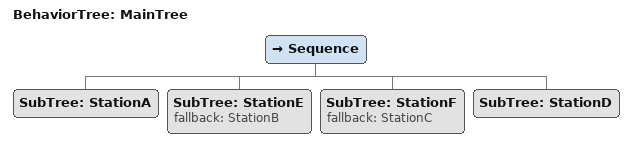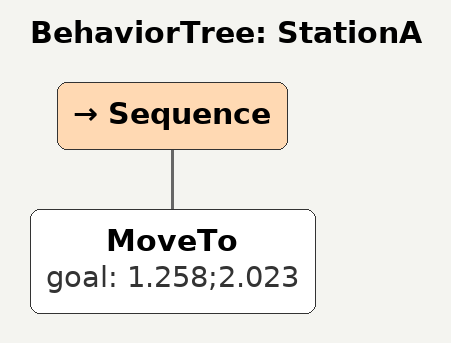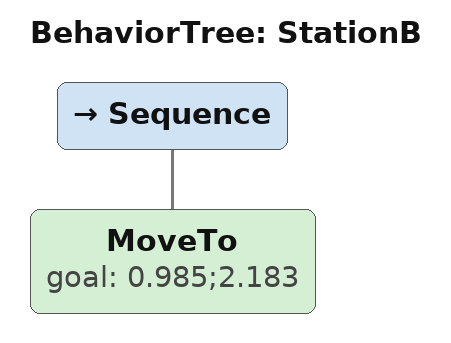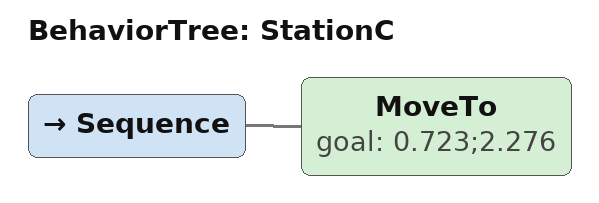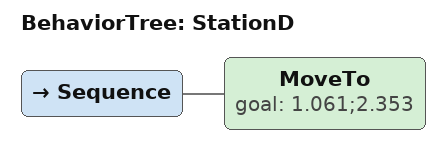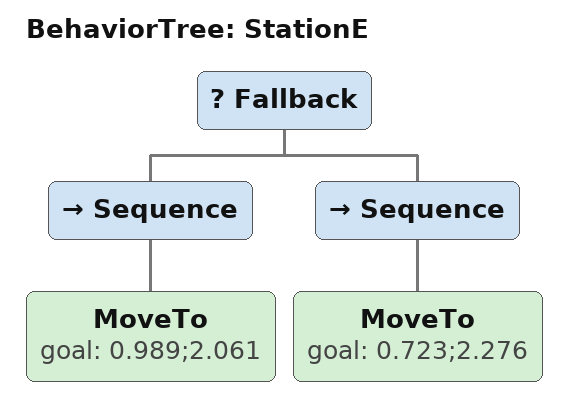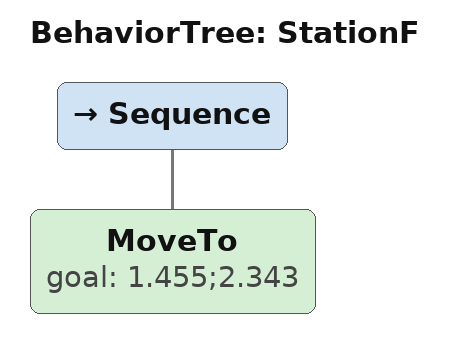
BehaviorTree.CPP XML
<root main_tree_to_execute="MainTree">
    <BehaviorTree ID="MainTree">
        <Sequence>
           ; Visit Stations in sequence
            <SubTree ID="StationA" />
            <SubTree ID="StationE" fallback="StationB" />
            <SubTree ID="StationF" fallback="StationC" />
            <SubTree ID="StationD" />
        </Sequence>
    </BehaviorTree>

    <BehaviorTree ID="StationA">
        <Sequence>
            <MoveTo goal="1.258;2.023" />
        </Sequence>
    </BehaviorTree>

    <BehaviorTree ID="StationB">
        <Sequence>
            <MoveTo goal="0.985;2.183" />
        </Sequence>
    </BehaviorTree>

    <BehaviorTree ID="StationC">
        <Sequence>
            <MoveTo goal="0.723;2.276" />
        </Sequence>
    </BehaviorTree>

    <BehaviorTree ID="StationD">
        <Sequence>
            <MoveTo goal="1.061;2.353" />
        </Sequence>
    </BehaviorTree>

    <BehaviorTree ID="StationE">
        <Fallback>
            <Sequence>
                <MoveTo goal="0.989;2.061" />
            </Sequence>
            <Sequence>
                <MoveTo goal="0.723;2.276" />
            </Sequence>
        </Fallback>
    </BehaviorTree>

    <BehaviorTree ID="StationF">
        <Sequence>
            <MoveTo goal="1.455;2.343" />
        </Sequence>
    </BehaviorTree>
</root>
